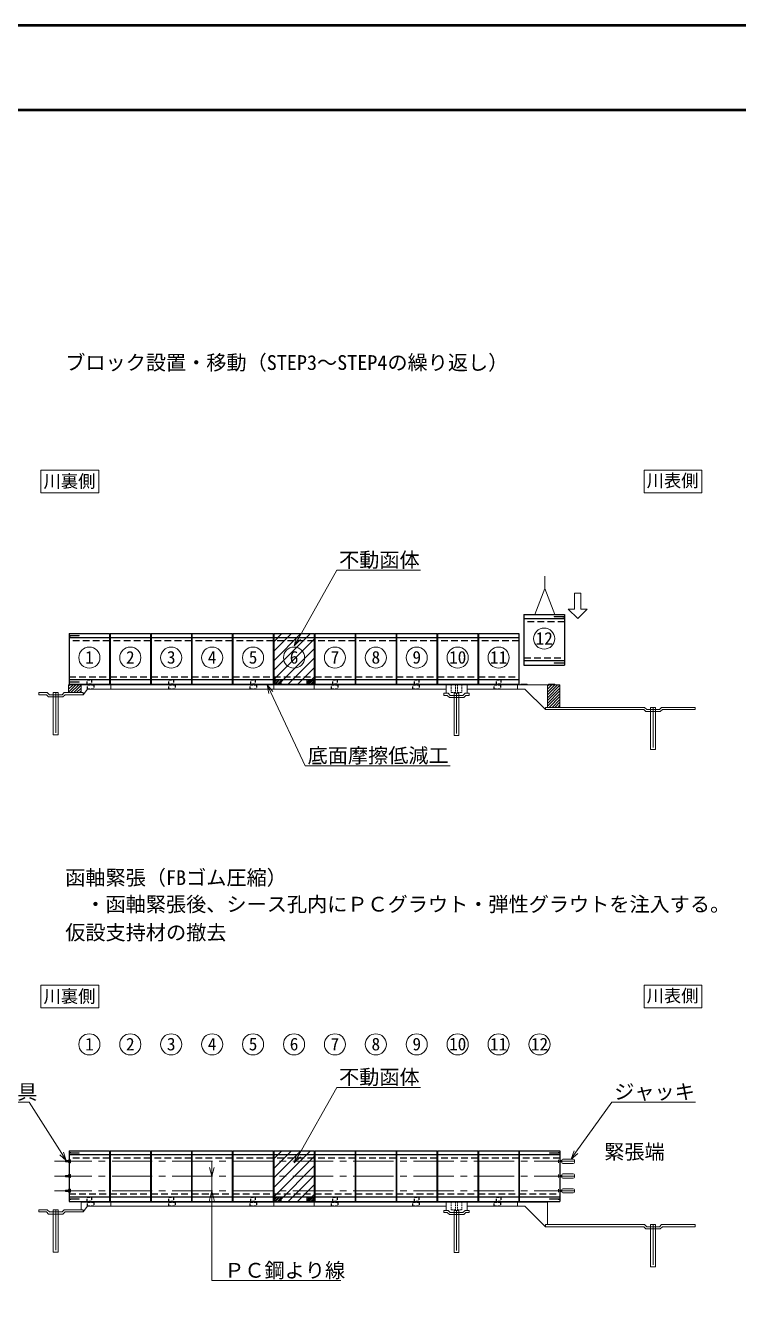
# Model space of a CAD drawing. Header units: millimetres. Extents: x 0 to 2286018, y 0 to 118800.
# Drawn here: x 100052 to 133822, y 58056 to 118800 of the extents above; entities that cross this region are included whole.
import ezdxf
from ezdxf import colors
from ezdxf.entities.mleader import LeaderData, LeaderLine
from ezdxf.enums import TextEntityAlignment as Align
from ezdxf.math import Vec2, Vec3

# ---------------------------------------------------------------- set-up
doc = ezdxf.new("R2010")
doc.units = ezdxf.units.MM
doc.header["$LTSCALE"] = 100
for name, pattern in [('CENTER2', [28.575, 19.05, -3.175, 3.175, -3.175]), ('HIDDEN', [0.375, 0.25, -0.125]), ('HIDDEN2', [4.7625, 3.175, -1.5875])]:
    doc.linetypes.add(name, pattern=pattern)
for name, color, linetype, lineweight in [('0その他', 7, 'Continuous', 13), ('0中心線', 7, 'CENTER2', 5), ('0文字', 41, 'Continuous', 5), ('1Pca-BOX', 3, 'Continuous', 25), ('1アンカーボルト孔', 253, 'Continuous', 13), ('1グラウトホール', 1, 'HIDDEN2', 25), ('2均し基礎コンクリート', 140, 'Continuous', 13), ('2現場打ち・増しコン', 1, 'HIDDEN2', 13), ('2遮水・可とう矢板', 43, 'Continuous', 13), ('3FBゴム', 181, 'Continuous', 13), ('3PC定着具', 150, 'Continuous', 13), ('3機械式継手', 220, 'Continuous', 13), ('3金具', 243, 'Continuous', 13), ('D-TTL', 2, 'Continuous', 50)]:
    doc.layers.add(name, color=color, linetype=linetype, lineweight=lineweight)
doc.styles.get("Standard").update_dxf_attribs({"font": 'MS Gothic.ttf'})
doc.styles.add('寸法文字', font='MS Gothic.ttf')
doc.dimstyles.get("Standard").update_dxf_attribs({"dimscale": 100, "dimtxt": 3.5, "dimasz": 0.25, "dimexe": 0.5, "dimexo": 1, "dimgap": 0.5, "dimtad": 1, "dimdec": 0, "dimzin": 1, "dimdsep": 46, "dimtxsty": '寸法文字', "dimblk": 'open_arrow', "dimcen": 2.5, "dimadec": 0, "dimazin": 0, "dimtfac": 1, "dimtdec": 0, "dimtmove": 0, "dimatfit": 3, "dimldrblk": 'open_arrow', "dimfxl": 1, "dimlwd": 13, "dimlwe": 13, "dimarcsym": 0})

# ---------------------------------------------------------------- blocks, each defined once
blk = doc.blocks.new('_Open30')
at = {"color": 0, "lineweight": -2}
for p, q in [((-1, 0.27), (0, 0)), ((0, 0), (-1, -0.27)), ((0, 0), (-1, 0))]:
    blk.add_line(p, q, dxfattribs=at)
blk = doc.blocks.new('open_arrow')
at = {"color": 0, "linetype": 'Continuous', "lineweight": -2}
for points in [[(-7.5, 1.25), (0, 0), (-7.5, -1.25)], [(0, 0), (-1, 0)]]:
    blk.add_lwpolyline(points, dxfattribs=at)

msp = doc.modelspace()

# ---------------------------------------------------------------- hatches: boundary and pattern name
at = {"layer": '0その他'}
h = msp.add_hatch(dxfattribs=at)
h.set_pattern_fill('ANSI31', color=256, scale=100)
h.set_pattern_definition([(45, (87219.28, -75978.95), (-224.5064, 224.5064), [])])
h.paths.add_polyline_path([(113723, 89990), (111809, 89990), (111809, 89790), (113723, 89790)])
h.paths.add_polyline_path([(113723, 89790), (111809, 89790), (111809, 87850), (113723, 87850)])
h.paths.add_polyline_path([(113723, 87850), (111828, 87850), (111828, 87590), (113723, 87590)])
h = msp.add_hatch(dxfattribs=at)
h.set_pattern_fill('ANSI31', color=256, scale=30, angle=180)
h.set_pattern_definition([(225, (70330.2, 48185.18), (67.35192, -67.35192), [])])
h.paths.add_polyline_path([(102090, 87560), (102679, 87560), (102679, 87190), (102090, 87190)])
h = msp.add_hatch(dxfattribs=at)
h.set_pattern_fill('ANSI31', color=256, scale=30, angle=180)
h.set_pattern_definition([(225, (93018.9, 48185.18), (67.35192, -67.35192), [])])
h.paths.add_polyline_path([(124779, 87560), (125368, 87560), (125368, 86490), (124779, 86490)])
h = msp.add_hatch(dxfattribs=at)
h.set_pattern_fill('ANSI31', color=256, scale=100)
h.set_pattern_definition([(45, (87219.28, -100489.5), (-224.5064, 224.5064), [])])
h.paths.add_polyline_path([(113723, 65479), (111809, 65479), (111809, 65279), (113723, 65279)])
h.paths.add_polyline_path([(113723, 65279), (111809, 65279), (111809, 63339), (113723, 63339)])
h.paths.add_polyline_path([(113723, 63339), (111828, 63339), (111828, 63079), (113723, 63079)])
at = {"layer": '3金具'}
h = msp.add_hatch(dxfattribs=at)
h.set_pattern_fill('ANSI32', color=256, scale=10, angle=90, style=0)
h.set_pattern_definition([(45, (170308.68, 106812.12), (67.35192, -67.35192), []), (45, (170308.68, 106857.02), (67.35192, -67.35192), [])])
h.paths.add_polyline_path([(111859, 87790), (112159, 87790), (112159, 87560), (111859, 87560)])
h = msp.add_hatch(dxfattribs=at)
h.set_pattern_fill('ANSI32', color=256, scale=10, angle=90, style=0)
h.set_pattern_definition([(45, (170815.68, 106812.12), (67.35192, -67.35192), []), (45, (170815.68, 106857.02), (67.35192, -67.35192), [])])
h.paths.add_polyline_path([(113673, 87790), (113373, 87790), (113373, 87560), (113673, 87560)])
h = msp.add_hatch(dxfattribs=at)
h.set_pattern_fill('ANSI32', color=256, scale=10, angle=90, style=0)
h.set_pattern_definition([(45, (170308.68, 82301.58), (67.35192, -67.35192), []), (45, (170308.68, 82346.48), (67.35192, -67.35192), [])])
h.paths.add_polyline_path([(111859, 63279), (112159, 63279), (112159, 63049), (111859, 63049)])
h = msp.add_hatch(dxfattribs=at)
h.set_pattern_fill('ANSI32', color=256, scale=10, angle=90, style=0)
h.set_pattern_definition([(45, (170815.68, 82301.58), (67.35192, -67.35192), []), (45, (170815.68, 82346.48), (67.35192, -67.35192), [])])
h.paths.add_polyline_path([(113673, 63279), (113373, 63279), (113373, 63049), (113673, 63049)])

# ---------------------------------------------------------------- linework, layer by layer
at = {"layer": '0その他'}
for p, q in [((124653, 92120), (124653, 92711)), ((124179, 90890), (124653, 92120)), ((124653, 92120), (125127, 90890))]:
    msp.add_line(p, q, dxfattribs=at)
for points in [[(125759, 91152), (126059, 91152), (126059, 91902), (126359, 91902), (126359, 91152), (126659, 91152), (126209, 90702)], [(102090, 87560), (102090, 87190), (102679, 87190), (102679, 87560)], [(124779, 87560), (124779, 86490), (125368, 86490), (125368, 87560)]]:
    msp.add_lwpolyline(points, close=True, dxfattribs=at)
at = {"layer": '0中心線', "ltscale": 0.1}
for p, q in [((125579, 90785), (125097, 90785)), ((102114, 89885), (102596, 89885)), ((125579, 88595), (125097, 88595)), ((102114, 87695), (102596, 87695)), ((102114, 65374), (102596, 65374)), ((125357, 65374), (124875, 65374)), ((102114, 63184), (102596, 63184)), ((125357, 63184), (124875, 63184))]:
    msp.add_line(p, q, dxfattribs=at)
at = {"layer": '0中心線'}
for p, q in [((101479, 87190), (101479, 85190)), ((120470, 87160), (120470, 85160)), ((129779, 86490), (129779, 84490)), ((126052, 64979), (101419, 64979)), ((126052, 64279), (101419, 64279)), ((126052, 63579), (101419, 63579)), ((101479, 62679), (101479, 60679)), ((120470, 62649), (120470, 60649)), ((129779, 61979), (129779, 59979))]:
    msp.add_line(p, q, dxfattribs=at)
at = {"layer": '0文字'}
for points in [[(100779, 97737), (103513, 97737), (103513, 96663), (100779, 96663)], [(129364, 97737), (132097, 97737), (132097, 96663), (129364, 96663)], [(100779, 73327), (103513, 73327), (103513, 72253), (100779, 72253)], [(129364, 73327), (132097, 73327), (132097, 72253), (129364, 72253)]]:
    msp.add_lwpolyline(points, close=True, dxfattribs=at)
for centre in [(124622, 89750), (103071, 88850), (105010, 88850), (106949, 88850), (108888, 88850), (110827, 88850), (112769, 88850), (114705, 88850), (116644, 88850), (118583, 88850), (120522, 88850), (122461, 88850), (103071, 70520), (105010, 70520), (106949, 70520), (108888, 70520), (110827, 70520), (112769, 70520), (114705, 70520), (116644, 70520), (118583, 70520), (120522, 70520), (122461, 70520), (124400, 70520)]:
    msp.add_circle(centre, 500, dxfattribs=at)
at = {"layer": '1Pca-BOX'}
for p, q in [((123665, 90890), (125579, 90890)), ((123665, 90890), (123665, 88490)), ((125579, 90690), (123665, 90690)), ((125579, 90890), (125579, 88490)), ((102114, 89990), (104028, 89990)), ((102114, 89990), (102114, 87590)), ((104028, 89990), (104028, 87590)), ((104053, 89990), (105967, 89990)), ((104053, 89990), (104053, 87590)), ((105967, 89990), (105967, 87590)), ((105992, 89990), (107906, 89990)), ((105992, 89990), (105992, 87590)), ((107906, 89990), (107906, 87590)), ((107931, 89990), (109845, 89990)), ((107931, 89990), (107931, 87590)), ((109845, 89990), (109845, 87590)), ((109870, 89990), (111784, 89990)), ((109870, 89990), (109870, 87590)), ((111784, 89990), (111784, 87590)), ((111809, 89990), (113723, 89990)), ((111809, 89990), (111809, 87590)), ((113723, 89990), (113723, 87590)), ((113748, 89990), (115662, 89990)), ((113748, 89990), (113748, 87590)), ((115662, 89990), (115662, 87590)), ((115687, 89990), (117601, 89990)), ((115687, 89990), (115687, 87590)), ((117601, 89990), (117601, 87590)), ((117626, 89990), (119540, 89990)), ((117626, 89990), (117626, 87590)), ((119540, 89990), (119540, 87590)), ((119565, 89990), (121479, 89990)), ((119565, 89990), (119565, 87590)), ((121479, 89990), (121479, 87590)), ((121504, 89990), (123418, 89990)), ((121504, 89990), (121504, 87590)), ((123418, 89990), (123418, 87590)), ((104028, 89790), (102114, 89790)), ((105967, 89790), (104053, 89790)), ((107906, 89790), (105992, 89790)), ((109845, 89790), (107931, 89790)), ((111784, 89790), (109870, 89790)), ((113723, 89790), (111809, 89790)), ((115662, 89790), (113748, 89790)), ((117601, 89790), (115687, 89790)), ((119540, 89790), (117626, 89790)), ((121479, 89790), (119565, 89790)), ((123418, 89790), (121504, 89790)), ((125579, 88690), (123665, 88690)), ((123665, 88490), (125579, 88490)), ((104028, 87790), (102114, 87790)), ((102114, 87590), (104028, 87590)), ((105967, 87790), (104053, 87790)), ((104053, 87590), (105967, 87590)), ((107906, 87790), (105992, 87790)), ((105992, 87590), (107906, 87590)), ((109845, 87790), (107931, 87790)), ((107931, 87590), (109845, 87590)), ((111784, 87790), (109870, 87790)), ((109870, 87590), (111784, 87590)), ((113723, 87790), (111809, 87790)), ((111809, 87590), (113723, 87590)), ((115662, 87790), (113748, 87790)), ((113748, 87590), (115662, 87590)), ((117601, 87790), (115687, 87790)), ((115687, 87590), (117601, 87590)), ((119540, 87790), (117626, 87790)), ((117626, 87590), (119540, 87590)), ((121479, 87790), (119565, 87790)), ((119565, 87590), (121479, 87590)), ((123418, 87790), (121504, 87790)), ((121504, 87590), (123418, 87590)), ((102114, 65479), (104028, 65479)), ((102114, 65479), (102114, 63079)), ((104028, 65279), (102114, 65279)), ((104028, 65479), (104028, 63079)), ((104053, 65479), (105967, 65479)), ((104053, 65479), (104053, 63079)), ((105967, 65279), (104053, 65279)), ((105967, 65479), (105967, 63079)), ((105992, 65479), (107906, 65479)), ((105992, 65479), (105992, 63079)), ((107906, 65279), (105992, 65279)), ((107906, 65479), (107906, 63079)), ((107931, 65479), (109845, 65479)), ((107931, 65479), (107931, 63079)), ((109845, 65279), (107931, 65279)), ((109845, 65479), (109845, 63079)), ((109870, 65479), (111784, 65479)), ((109870, 65479), (109870, 63079)), ((111784, 65279), (109870, 65279)), ((111784, 65479), (111784, 63079)), ((111809, 65479), (113723, 65479)), ((111809, 65479), (111809, 63079)), ((113723, 65279), (111809, 65279)), ((113723, 65479), (113723, 63079)), ((113748, 65479), (115662, 65479)), ((113748, 65479), (113748, 63079)), ((115662, 65279), (113748, 65279)), ((115662, 65479), (115662, 63079)), ((115687, 65479), (117601, 65479)), ((115687, 65479), (115687, 63079)), ((117601, 65279), (115687, 65279)), ((117601, 65479), (117601, 63079)), ((117626, 65479), (119540, 65479)), ((117626, 65479), (117626, 63079)), ((119540, 65279), (117626, 65279)), ((119540, 65479), (119540, 63079)), ((119565, 65479), (121479, 65479)), ((119565, 65479), (119565, 63079)), ((121479, 65279), (119565, 65279)), ((121479, 65479), (121479, 63079)), ((121504, 65479), (123418, 65479)), ((121504, 65479), (121504, 63079)), ((123418, 65279), (121504, 65279)), ((123418, 65479), (123418, 63079)), ((123443, 65479), (125357, 65479)), ((123443, 65479), (123443, 63079)), ((125357, 65279), (123443, 65279)), ((125357, 65479), (125357, 63079)), ((104028, 63279), (102114, 63279)), ((105967, 63279), (104053, 63279)), ((107906, 63279), (105992, 63279)), ((109845, 63279), (107931, 63279)), ((111784, 63279), (109870, 63279)), ((113723, 63279), (111809, 63279)), ((115662, 63279), (113748, 63279)), ((117601, 63279), (115687, 63279)), ((119540, 63279), (117626, 63279)), ((121479, 63279), (119565, 63279)), ((123418, 63279), (121504, 63279)), ((125357, 63279), (123443, 63279)), ((102114, 63079), (104028, 63079)), ((104053, 63079), (105967, 63079)), ((105992, 63079), (107906, 63079)), ((107931, 63079), (109845, 63079)), ((109870, 63079), (111784, 63079)), ((111809, 63079), (113723, 63079)), ((113748, 63079), (115662, 63079)), ((115687, 63079), (117601, 63079)), ((117626, 63079), (119540, 63079)), ((119565, 63079), (121479, 63079)), ((121504, 63079), (123418, 63079)), ((123443, 63079), (125357, 63079))]:
    msp.add_line(p, q, dxfattribs=at)
at = {"layer": '1Pca-BOX', "linetype": 'HIDDEN2'}
for p, q in [((125579, 90540), (123665, 90540)), ((104028, 89640), (102114, 89640)), ((105967, 89640), (104053, 89640)), ((107906, 89640), (105992, 89640)), ((109845, 89640), (107931, 89640)), ((111784, 89640), (109870, 89640)), ((113723, 89640), (111809, 89640)), ((115662, 89640), (113748, 89640)), ((117601, 89640), (115687, 89640)), ((119540, 89640), (117626, 89640)), ((121479, 89640), (119565, 89640)), ((123418, 89640), (121504, 89640)), ((123665, 88840), (125579, 88840)), ((102114, 87940), (104028, 87940)), ((104053, 87940), (105967, 87940)), ((105992, 87940), (107906, 87940)), ((107931, 87940), (109845, 87940)), ((109870, 87940), (111784, 87940)), ((111809, 87940), (113723, 87940)), ((113748, 87940), (115662, 87940)), ((115687, 87940), (117601, 87940)), ((117626, 87940), (119540, 87940)), ((119565, 87940), (121479, 87940)), ((121504, 87940), (123418, 87940)), ((104028, 65129), (102114, 65129)), ((105967, 65129), (104053, 65129)), ((107906, 65129), (105992, 65129)), ((109845, 65129), (107931, 65129)), ((111784, 65129), (109870, 65129)), ((113723, 65129), (111809, 65129)), ((115662, 65129), (113748, 65129)), ((117601, 65129), (115687, 65129)), ((119540, 65129), (117626, 65129)), ((121479, 65129), (119565, 65129)), ((123418, 65129), (121504, 65129)), ((125357, 65129), (123443, 65129)), ((102114, 63429), (104028, 63429)), ((104053, 63429), (105967, 63429)), ((105992, 63429), (107906, 63429)), ((107931, 63429), (109845, 63429)), ((109870, 63429), (111784, 63429)), ((111809, 63429), (113723, 63429)), ((113748, 63429), (115662, 63429)), ((115687, 63429), (117601, 63429)), ((117626, 63429), (119540, 63429)), ((119565, 63429), (121479, 63429)), ((121504, 63429), (123418, 63429)), ((123443, 63429), (125357, 63429))]:
    msp.add_line(p, q, dxfattribs=at)
at = {"layer": '1アンカーボルト孔', "linetype": 'HIDDEN', "ltscale": 3}
for p, q in [((120220, 87560), (120220, 87190)), ((120420, 87560), (120420, 87190)), ((120520, 87560), (120520, 87190)), ((120720, 87560), (120720, 87190)), ((120220, 87190), (120420, 87190)), ((120520, 87190), (120720, 87190)), ((120220, 63049), (120220, 62679)), ((120220, 62679), (120420, 62679)), ((120420, 63049), (120420, 62679)), ((120520, 63049), (120520, 62679)), ((120520, 62679), (120720, 62679)), ((120720, 63049), (120720, 62679))]:
    msp.add_line(p, q, dxfattribs=at)
at = {"layer": '1グラウトホール', "ltscale": 0.4}
for points in [[(102966, 87790), (103176, 87790), (103176, 87590), (102966, 87590)], [(102986, 87560), (103286, 87560), (103286, 87360), (102986, 87360)], [(106838, 87560), (107138, 87560), (107138, 87360), (106838, 87360)], [(106844, 87790), (107054, 87790), (107054, 87590), (106844, 87590)], [(110690, 87560), (110990, 87560), (110990, 87360), (110690, 87360)], [(110722, 87790), (110932, 87790), (110932, 87590), (110722, 87590)], [(114542, 87560), (114842, 87560), (114842, 87360), (114542, 87360)], [(114600, 87790), (114810, 87790), (114810, 87590), (114600, 87590)], [(118394, 87560), (118694, 87560), (118694, 87360), (118394, 87360)], [(118478, 87790), (118688, 87790), (118688, 87590), (118478, 87590)], [(122246, 87560), (122546, 87560), (122546, 87360), (122246, 87360)], [(122356, 87790), (122566, 87790), (122566, 87590), (122356, 87590)], [(102966, 63279), (103176, 63279), (103176, 63079), (102966, 63079)], [(106844, 63279), (107054, 63279), (107054, 63079), (106844, 63079)], [(110722, 63279), (110932, 63279), (110932, 63079), (110722, 63079)], [(114600, 63279), (114810, 63279), (114810, 63079), (114600, 63079)], [(118478, 63279), (118688, 63279), (118688, 63079), (118478, 63079)], [(122356, 63279), (122566, 63279), (122566, 63079), (122356, 63079)], [(102986, 63049), (103286, 63049), (103286, 62849), (102986, 62849)], [(106838, 63049), (107138, 63049), (107138, 62849), (106838, 62849)], [(110690, 63049), (110990, 63049), (110990, 62849), (110690, 62849)], [(114542, 63049), (114842, 63049), (114842, 62849), (114542, 62849)], [(118394, 63049), (118694, 63049), (118694, 62849), (118394, 62849)], [(122246, 63049), (122546, 63049), (122546, 62849), (122246, 62849)]]:
    msp.add_lwpolyline(points, close=True, dxfattribs=at)
at = {"layer": '2均し基礎コンクリート', "linetype": 'Continuous'}
for p, q in [((102679, 87560), (102679, 87190)), ((124779, 87560), (124779, 86490)), ((129379, 86490), (124779, 86490)), ((129379, 86490), (129479, 86390)), ((129479, 86390), (130079, 86390)), ((130079, 86390), (130179, 86490)), ((131679, 86490), (130179, 86490)), ((102679, 63049), (102679, 62679)), ((124779, 63049), (124779, 61979)), ((129379, 61979), (124779, 61979)), ((129379, 61979), (129479, 61879)), ((130079, 61879), (130179, 61979)), ((131679, 61979), (130179, 61979)), ((129479, 61879), (130079, 61879))]:
    msp.add_line(p, q, dxfattribs=at)
at = {"layer": '2均し基礎コンクリート'}
for p, q in [((102679, 87560), (124779, 87560)), ((104093, 87360), (104093, 87560)), ((111809, 87360), (111809, 87560)), ((113723, 87360), (113723, 87560)), ((123365, 87560), (123365, 87360)), ((102779, 87090), (102986, 87360)), ((102986, 87360), (119970, 87360)), ((120970, 87360), (123709, 87360)), ((123709, 87360), (124679, 86390)), ((124779, 86490), (124679, 86490)), ((124679, 86390), (124679, 86490)), ((129338, 86390), (124679, 86390)), ((129338, 86390), (129438, 86290)), ((129438, 86290), (130121, 86290)), ((130121, 86290), (130221, 86390)), ((131779, 86390), (130221, 86390)), ((131779, 86490), (131679, 86490)), ((131779, 86490), (131779, 86390)), ((102679, 63049), (124779, 63049)), ((102779, 62579), (102986, 62849)), ((102986, 62849), (119970, 62849)), ((104093, 62849), (104093, 63049)), ((111809, 62849), (111809, 63049)), ((113723, 62849), (113723, 63049)), ((120970, 62849), (123709, 62849)), ((123365, 63049), (123365, 62849)), ((123709, 62849), (124679, 61879)), ((124779, 61979), (124679, 61979)), ((124679, 61879), (124679, 61979)), ((131779, 61979), (131679, 61979)), ((131779, 61979), (131779, 61879)), ((129338, 61879), (124679, 61879)), ((129338, 61879), (129438, 61779)), ((129438, 61779), (130121, 61779)), ((130121, 61779), (130221, 61879)), ((131779, 61879), (130221, 61879))]:
    msp.add_line(p, q, dxfattribs=at)
for points in [[(100679, 87090), (100679, 87190), (100779, 87190)], [(100679, 87090), (101038, 87090), (101138, 86990), (101821, 86990), (101921, 87090), (102779, 87090)], [(102779, 87090), (102779, 87190), (102679, 87190)], [(120970, 87160), (121070, 87160), (121070, 87060), (120912, 87060), (120812, 86960), (120129, 86960), (120029, 87060), (119870, 87060), (119870, 87160), (119970, 87160)], [(100679, 62579), (100679, 62679), (100779, 62679)], [(100679, 62579), (101038, 62579), (101138, 62479), (101821, 62479), (101921, 62579), (102779, 62579)], [(102779, 62579), (102779, 62679), (102679, 62679)], [(120970, 62649), (121070, 62649), (121070, 62549), (120912, 62549), (120812, 62449), (120129, 62449), (120029, 62549), (119870, 62549), (119870, 62649), (119970, 62649)]]:
    msp.add_lwpolyline(points, dxfattribs=at)
at = {"layer": '2均し基礎コンクリート', "linetype": 'Continuous'}
for points in [[(100779, 87190), (101079, 87190), (101179, 87090), (101779, 87090), (101879, 87190), (102679, 87190)], [(100779, 62679), (101079, 62679), (101179, 62579), (101779, 62579), (101879, 62679), (102679, 62679)]]:
    msp.add_lwpolyline(points, dxfattribs=at)
at = {"layer": '2現場打ち・増しコン', "linetype": 'Continuous'}
for p, q in [((119970, 87560), (119970, 87160)), ((120970, 87560), (119970, 87560)), ((120970, 87560), (120970, 87160)), ((119970, 63049), (119970, 62649)), ((120970, 63049), (119970, 63049)), ((120970, 63049), (120970, 62649))]:
    msp.add_line(p, q, dxfattribs=at)
for points in [[(119970, 87160), (120070, 87160), (120170, 87060), (120770, 87060), (120870, 87160), (120970, 87160)], [(119970, 62649), (120070, 62649), (120170, 62549), (120770, 62549), (120870, 62649), (120970, 62649)]]:
    msp.add_lwpolyline(points, dxfattribs=at)
at = {"layer": '2遮水・可とう矢板'}
for p, q in [((101594, 87190), (101364, 87190)), ((101364, 87190), (101364, 85190)), ((101594, 87190), (101594, 85190)), ((120355, 87160), (120355, 85160)), ((120585, 87160), (120355, 87160)), ((120585, 87160), (120585, 85160)), ((129664, 86490), (129664, 84490)), ((129664, 86490), (129894, 86490)), ((129894, 86490), (129894, 84490)), ((101364, 85190), (101594, 85190)), ((120355, 85160), (120585, 85160)), ((129664, 84490), (129894, 84490)), ((101594, 62679), (101364, 62679)), ((101364, 62679), (101364, 60679)), ((101594, 62679), (101594, 60679)), ((120355, 62649), (120355, 60649)), ((120585, 62649), (120355, 62649)), ((120585, 62649), (120585, 60649)), ((129664, 61979), (129664, 59979)), ((129664, 61979), (129894, 61979)), ((129894, 61979), (129894, 59979)), ((101364, 60679), (101594, 60679)), ((120355, 60649), (120585, 60649)), ((129664, 59979), (129894, 59979))]:
    msp.add_line(p, q, dxfattribs=at)
at = {"layer": '3FBゴム'}
for points in [[(104028, 89950), (104053, 89950), (104053, 87630), (104028, 87630)], [(105967, 89950), (105992, 89950), (105992, 87630), (105967, 87630)], [(107906, 89950), (107931, 89950), (107931, 87630), (107906, 87630)], [(109845, 89950), (109870, 89950), (109870, 87630), (109845, 87630)], [(111784, 89950), (111809, 89950), (111809, 87630), (111784, 87630)], [(113748, 89950), (113723, 89950), (113723, 87630), (113748, 87630)], [(115687, 89950), (115662, 89950), (115662, 87630), (115687, 87630)], [(117626, 89950), (117601, 89950), (117601, 87630), (117626, 87630)], [(119565, 89950), (119540, 89950), (119540, 87630), (119565, 87630)], [(121504, 89950), (121479, 89950), (121479, 87630), (121504, 87630)], [(123443, 89950), (123418, 89950), (123418, 87630), (123443, 87630)], [(104028, 65439), (104053, 65439), (104053, 63119), (104028, 63119)], [(105967, 65439), (105992, 65439), (105992, 63119), (105967, 63119)], [(107906, 65439), (107931, 65439), (107931, 63119), (107906, 63119)], [(109845, 65439), (109870, 65439), (109870, 63119), (109845, 63119)], [(111784, 65439), (111809, 65439), (111809, 63119), (111784, 63119)], [(113748, 65439), (113723, 65439), (113723, 63119), (113748, 63119)], [(115687, 65439), (115662, 65439), (115662, 63119), (115687, 63119)], [(117626, 65439), (117601, 65439), (117601, 63119), (117626, 63119)], [(119565, 65439), (119540, 65439), (119540, 63119), (119565, 63119)], [(121504, 65439), (121479, 65439), (121479, 63119), (121504, 63119)], [(123443, 65439), (123418, 65439), (123418, 63119), (123443, 63119)]]:
    msp.add_lwpolyline(points, close=True, dxfattribs=at)
at = {"layer": '3PC定着具'}
for p, q in [((101941, 65012), (101941, 64947)), ((102089, 65012), (101941, 65012)), ((101957, 65012), (101957, 65006)), ((102022, 65006), (101957, 65006)), ((101970, 65006), (101970, 64952)), ((102015, 64947), (102015, 65012)), ((102083, 64993), (102015, 65004)), ((102022, 65002), (102022, 65006)), ((102089, 65039), (102114, 65039)), ((102089, 65039), (102089, 64919)), ((102094, 65039), (102094, 65069)), ((102110, 65069), (102094, 65069)), ((102110, 65039), (102110, 65069)), ((102114, 65039), (102114, 64919)), ((125382, 65039), (125357, 65039)), ((125357, 65039), (125357, 64919)), ((125362, 65039), (125362, 65069)), ((125362, 65069), (125378, 65069)), ((125378, 65039), (125378, 65069)), ((125382, 65039), (125382, 64919)), ((125452, 65012), (125382, 65012)), ((125382, 65008), (125398, 64995)), ((125382, 64993), (125452, 65004)), ((125395, 65012), (125412, 64997)), ((125412, 65012), (125427, 65000)), ((125429, 65012), (125442, 65002)), ((125446, 65012), (125452, 65008)), ((125452, 65029), (125452, 64929)), ((125502, 65079), (126002, 65079)), ((126052, 64929), (126052, 65029)), ((101961, 64991), (101941, 64991)), ((101961, 64968), (101941, 64968)), ((101941, 64947), (102089, 64947)), ((101957, 64947), (101957, 64952)), ((102022, 64952), (101957, 64952)), ((101961, 64996), (101961, 64963)), ((101961, 64996), (101970, 64996)), ((101961, 64963), (101970, 64963)), ((101966, 64965), (101966, 64994)), ((101966, 64994), (101975, 64966)), ((101975, 64966), (101977, 64992)), ((101977, 64992), (101983, 64968)), ((101983, 64968), (101987, 64993)), ((101987, 64993), (101992, 64970)), ((101992, 64970), (101997, 64989)), ((101997, 64989), (102001, 64970)), ((102001, 64970), (102004, 64989)), ((102004, 64989), (102007, 64971)), ((102007, 64971), (102010, 64990)), ((102010, 64990), (102013, 64972)), ((102013, 64972), (102013, 64987)), ((102015, 64991), (102089, 64991)), ((102015, 64968), (102089, 64968)), ((102083, 64966), (102015, 64955)), ((102022, 64956), (102022, 64952)), ((102089, 64993), (102083, 64993)), ((102083, 64966), (102083, 64993)), ((102089, 64966), (102083, 64966)), ((102089, 64919), (102114, 64919)), ((125382, 64919), (125357, 64919)), ((125452, 64955), (125382, 64966)), ((125382, 64959), (125396, 64947)), ((125382, 64947), (125452, 64947)), ((125392, 64964), (125413, 64947)), ((125413, 64961), (125431, 64947)), ((125433, 64958), (125448, 64947)), ((125502, 64879), (126002, 64879)), ((101941, 64312), (101941, 64247)), ((102089, 64312), (101941, 64312)), ((101961, 64291), (101941, 64291)), ((101961, 64268), (101941, 64268)), ((101941, 64247), (102089, 64247)), ((101957, 64312), (101957, 64306)), ((102022, 64306), (101957, 64306)), ((101957, 64247), (101957, 64252)), ((102022, 64252), (101957, 64252)), ((101961, 64296), (101961, 64263)), ((101961, 64296), (101970, 64296)), ((101961, 64263), (101970, 64263)), ((101966, 64265), (101966, 64294)), ((101966, 64294), (101975, 64266)), ((101970, 64306), (101970, 64252)), ((101975, 64266), (101977, 64292)), ((101977, 64292), (101983, 64268)), ((101983, 64268), (101987, 64293)), ((101987, 64293), (101992, 64270)), ((101992, 64270), (101997, 64289)), ((101997, 64289), (102001, 64270)), ((102001, 64270), (102004, 64289)), ((102004, 64289), (102007, 64271)), ((102007, 64271), (102010, 64290)), ((102010, 64290), (102013, 64272)), ((102013, 64272), (102013, 64287)), ((102015, 64247), (102015, 64312)), ((102083, 64293), (102015, 64304)), ((102015, 64291), (102089, 64291)), ((102015, 64268), (102089, 64268)), ((102083, 64266), (102015, 64255)), ((102022, 64302), (102022, 64306)), ((102022, 64256), (102022, 64252)), ((102089, 64293), (102083, 64293)), ((102083, 64266), (102083, 64293)), ((102089, 64266), (102083, 64266)), ((102089, 64339), (102114, 64339)), ((102089, 64339), (102089, 64219)), ((102089, 64219), (102114, 64219)), ((102094, 64339), (102094, 64369)), ((102110, 64369), (102094, 64369)), ((102110, 64339), (102110, 64369)), ((102114, 64339), (102114, 64219)), ((125382, 64339), (125357, 64339)), ((125357, 64339), (125357, 64219)), ((125382, 64219), (125357, 64219)), ((125362, 64339), (125362, 64369)), ((125362, 64369), (125378, 64369)), ((125378, 64339), (125378, 64369)), ((125382, 64339), (125382, 64219)), ((125452, 64312), (125382, 64312)), ((125382, 64308), (125398, 64295)), ((125382, 64293), (125452, 64304)), ((125452, 64255), (125382, 64266)), ((125382, 64259), (125396, 64247)), ((125382, 64247), (125452, 64247)), ((125392, 64264), (125413, 64247)), ((125395, 64312), (125412, 64297)), ((125412, 64312), (125427, 64300)), ((125413, 64261), (125431, 64247)), ((125429, 64312), (125442, 64302)), ((125433, 64258), (125448, 64247)), ((125446, 64312), (125452, 64308)), ((125452, 64329), (125452, 64229)), ((125502, 64379), (126002, 64379)), ((125502, 64179), (126002, 64179)), ((126052, 64229), (126052, 64329)), ((101941, 63612), (101941, 63547)), ((102089, 63612), (101941, 63612)), ((101961, 63591), (101941, 63591)), ((101961, 63568), (101941, 63568)), ((101941, 63547), (102089, 63547)), ((101957, 63612), (101957, 63606)), ((102022, 63606), (101957, 63606)), ((101957, 63547), (101957, 63552)), ((102022, 63552), (101957, 63552)), ((101961, 63596), (101961, 63563)), ((101961, 63596), (101970, 63596)), ((101961, 63563), (101970, 63563)), ((101966, 63565), (101966, 63594)), ((101966, 63594), (101975, 63566)), ((101970, 63606), (101970, 63552)), ((101975, 63566), (101977, 63592)), ((101977, 63592), (101983, 63568)), ((101983, 63568), (101987, 63593)), ((101987, 63593), (101992, 63570)), ((101992, 63570), (101997, 63589)), ((101997, 63589), (102001, 63570)), ((102001, 63570), (102004, 63589)), ((102004, 63589), (102007, 63571)), ((102007, 63571), (102010, 63590)), ((102010, 63590), (102013, 63572)), ((102013, 63572), (102013, 63587)), ((102015, 63547), (102015, 63612)), ((102083, 63593), (102015, 63604)), ((102015, 63591), (102089, 63591)), ((102015, 63568), (102089, 63568)), ((102083, 63566), (102015, 63555)), ((102022, 63602), (102022, 63606)), ((102022, 63556), (102022, 63552)), ((102089, 63593), (102083, 63593)), ((102083, 63566), (102083, 63593)), ((102089, 63566), (102083, 63566)), ((102089, 63639), (102114, 63639)), ((102089, 63639), (102089, 63519)), ((102089, 63519), (102114, 63519)), ((102094, 63639), (102094, 63669)), ((102110, 63669), (102094, 63669)), ((102110, 63639), (102110, 63669)), ((102114, 63639), (102114, 63519)), ((125382, 63639), (125357, 63639)), ((125357, 63639), (125357, 63519)), ((125382, 63519), (125357, 63519)), ((125362, 63639), (125362, 63669)), ((125362, 63669), (125378, 63669)), ((125378, 63639), (125378, 63669)), ((125382, 63639), (125382, 63519)), ((125452, 63612), (125382, 63612)), ((125382, 63608), (125398, 63595)), ((125382, 63593), (125452, 63604)), ((125452, 63555), (125382, 63566)), ((125382, 63559), (125396, 63547)), ((125382, 63547), (125452, 63547)), ((125392, 63564), (125413, 63547)), ((125395, 63612), (125412, 63597)), ((125412, 63612), (125427, 63600)), ((125413, 63561), (125431, 63547)), ((125429, 63612), (125442, 63602)), ((125433, 63558), (125448, 63547)), ((125446, 63612), (125452, 63608)), ((125452, 63629), (125452, 63529)), ((125502, 63679), (126002, 63679)), ((125502, 63479), (126002, 63479)), ((126052, 63529), (126052, 63629))]:
    msp.add_line(p, q, dxfattribs=at)
at = {"layer": '3PC定着具', "linetype": 'HIDDEN2'}
for p, q in [((102094, 64991), (102094, 65039)), ((102102, 64991), (102114, 65003)), ((102110, 64999), (102110, 65039)), ((125370, 64991), (125357, 65003)), ((125362, 64999), (125362, 65039)), ((125378, 64991), (125378, 65039)), ((102089, 64991), (102102, 64991)), ((102089, 64968), (102102, 64968)), ((102102, 64968), (102114, 64955)), ((125370, 64968), (125357, 64955)), ((125382, 64991), (125370, 64991)), ((125382, 64968), (125370, 64968)), ((102089, 64291), (102102, 64291)), ((102089, 64268), (102102, 64268)), ((102094, 64291), (102094, 64339)), ((102102, 64291), (102114, 64303)), ((102102, 64268), (102114, 64255)), ((102110, 64299), (102110, 64339)), ((125370, 64291), (125357, 64303)), ((125370, 64268), (125357, 64255)), ((125362, 64299), (125362, 64339)), ((125382, 64291), (125370, 64291)), ((125382, 64268), (125370, 64268)), ((125378, 64291), (125378, 64339)), ((102089, 63591), (102102, 63591)), ((102089, 63568), (102102, 63568)), ((102094, 63591), (102094, 63639)), ((102102, 63591), (102114, 63603)), ((102102, 63568), (102114, 63555)), ((102110, 63599), (102110, 63639)), ((125370, 63591), (125357, 63603)), ((125370, 63568), (125357, 63555)), ((125362, 63599), (125362, 63639)), ((125382, 63591), (125370, 63591)), ((125382, 63568), (125370, 63568)), ((125378, 63591), (125378, 63639))]:
    msp.add_line(p, q, dxfattribs=at)
at = {"layer": '3PC定着具'}
for points in [[(102164, 65047, -1), (102173, 65047), (102173, 64912)], [(102173, 64912, -1), (102164, 64912), (102164, 65047, -0.414214)], [(125307, 64912), (125307, 65047, 1), (125298, 65047)], [(125298, 64912, 1), (125307, 64912)], [(102164, 64347, -1), (102173, 64347), (102173, 64212)], [(102173, 64212, -1), (102164, 64212), (102164, 64347, -0.414214)], [(125307, 64212), (125307, 64347, 1), (125298, 64347)], [(125298, 64212, 1), (125307, 64212)], [(102164, 63647, -1), (102173, 63647), (102173, 63512)], [(102173, 63512, -1), (102164, 63512), (102164, 63647, -0.414214)], [(125307, 63512), (125307, 63647, 1), (125298, 63647)], [(125298, 63512, 1), (125307, 63512)]]:
    msp.add_lwpolyline(points, format="xyb", dxfattribs=at)
for points in [[(125298, 65047), (125298, 64912)], [(125298, 64347), (125298, 64212)], [(125298, 63647), (125298, 63512)]]:
    msp.add_lwpolyline(points, dxfattribs=at)
for centre in [(102021, 65000), (102021, 64959), (102021, 64300), (102021, 64259), (102021, 63600), (102021, 63559)]:
    msp.add_circle(centre, 2.47, dxfattribs=at)
for centre, start, end in [((125502, 65029), 90, 180), ((126002, 65029), 0, 90), ((125502, 64929), 180, 270), ((126002, 64929), 270, 0), ((125502, 64329), 90, 180), ((125502, 64229), 180, 270), ((126002, 64329), 0, 90), ((126002, 64229), 270, 0), ((125502, 63629), 90, 180), ((125502, 63529), 180, 270), ((126002, 63629), 0, 90), ((126002, 63529), 270, 0)]:
    msp.add_arc(centre, 50, start, end, dxfattribs=at)
at = {"layer": '3機械式継手'}
for p, q in [((125502, 90793), (125097, 90793)), ((125097, 90777), (125097, 90793)), ((125502, 90777), (125097, 90777)), ((125502, 90771), (125502, 90798)), ((125502, 90798), (125557, 90798)), ((125502, 90771), (125557, 90771)), ((125561, 90797), (125557, 90798)), ((125561, 90772), (125557, 90771)), ((125561, 90797), (125579, 90797)), ((125561, 90772), (125579, 90772)), ((125579, 90797), (125579, 90772)), ((125579, 90797), (125579, 90772)), ((102114, 89898), (102114, 89872)), ((102114, 89898), (102114, 89872)), ((102132, 89898), (102114, 89898)), ((102132, 89872), (102114, 89872)), ((102132, 89898), (102136, 89898)), ((102132, 89872), (102136, 89872)), ((102191, 89898), (102136, 89898)), ((102191, 89872), (102136, 89872)), ((102191, 89872), (102191, 89898)), ((102191, 89893), (102596, 89893)), ((102191, 89877), (102596, 89877)), ((102596, 89877), (102596, 89893)), ((125502, 88603), (125097, 88603)), ((125097, 88587), (125097, 88603)), ((125502, 88587), (125097, 88587)), ((125502, 88581), (125502, 88608)), ((125502, 88608), (125557, 88608)), ((125502, 88581), (125557, 88581)), ((125561, 88607), (125557, 88608)), ((125561, 88582), (125557, 88581)), ((125561, 88607), (125579, 88607)), ((125561, 88582), (125579, 88582)), ((125579, 88607), (125579, 88582)), ((125579, 88607), (125579, 88582)), ((102114, 87708), (102114, 87682)), ((102114, 87708), (102114, 87682)), ((102132, 87708), (102114, 87708)), ((102132, 87682), (102114, 87682)), ((102132, 87708), (102136, 87708)), ((102132, 87682), (102136, 87682)), ((102191, 87708), (102136, 87708)), ((102191, 87682), (102136, 87682)), ((102191, 87682), (102191, 87708)), ((102191, 87703), (102596, 87703)), ((102191, 87687), (102596, 87687)), ((102596, 87687), (102596, 87703)), ((102114, 65387), (102114, 65362)), ((102114, 65387), (102114, 65362)), ((102132, 65387), (102114, 65387)), ((102132, 65362), (102114, 65362)), ((102132, 65387), (102136, 65388)), ((102132, 65362), (102136, 65361)), ((102191, 65388), (102136, 65388)), ((102191, 65361), (102136, 65361)), ((102191, 65361), (102191, 65388)), ((102191, 65382), (102596, 65382)), ((102191, 65366), (102596, 65366)), ((102596, 65366), (102596, 65382)), ((125280, 65382), (124875, 65382)), ((124875, 65366), (124875, 65382)), ((125280, 65366), (124875, 65366)), ((125280, 65361), (125280, 65388)), ((125280, 65388), (125335, 65388)), ((125280, 65361), (125335, 65361)), ((125339, 65387), (125335, 65388)), ((125339, 65362), (125335, 65361)), ((125339, 65387), (125357, 65387)), ((125339, 65362), (125357, 65362)), ((125357, 65387), (125357, 65362)), ((125357, 65387), (125357, 65362)), ((102114, 63197), (102114, 63172)), ((102114, 63197), (102114, 63172)), ((102132, 63197), (102114, 63197)), ((102132, 63197), (102136, 63198)), ((102191, 63198), (102136, 63198)), ((102191, 63171), (102191, 63198)), ((102191, 63192), (102596, 63192)), ((102191, 63176), (102596, 63176)), ((102596, 63176), (102596, 63192)), ((125280, 63192), (124875, 63192)), ((124875, 63176), (124875, 63192)), ((125280, 63176), (124875, 63176)), ((125280, 63171), (125280, 63198)), ((125280, 63198), (125335, 63198)), ((125339, 63197), (125335, 63198)), ((125339, 63197), (125357, 63197)), ((125357, 63197), (125357, 63172)), ((125357, 63197), (125357, 63172)), ((102132, 63172), (102114, 63172)), ((102132, 63172), (102136, 63171)), ((102191, 63171), (102136, 63171)), ((125280, 63171), (125335, 63171)), ((125339, 63172), (125335, 63171)), ((125339, 63172), (125357, 63172))]:
    msp.add_line(p, q, dxfattribs=at)
at = {"layer": '3機械式継手', "linetype": 'HIDDEN2', "ltscale": 0.6}
for p, q in [((125502, 90793), (125579, 90793)), ((125502, 90777), (125579, 90777)), ((125547, 90777), (125547, 90793)), ((125558, 90777), (125558, 90793)), ((102191, 89893), (102114, 89893)), ((102191, 89877), (102114, 89877)), ((102135, 89877), (102135, 89893)), ((102146, 89877), (102146, 89893)), ((125502, 88603), (125579, 88603)), ((125502, 88587), (125579, 88587)), ((125547, 88587), (125547, 88603)), ((125558, 88587), (125558, 88603)), ((102191, 87703), (102114, 87703)), ((102191, 87687), (102114, 87687)), ((102135, 87687), (102135, 87703)), ((102146, 87687), (102146, 87703)), ((102191, 65382), (102114, 65382)), ((102191, 65366), (102114, 65366)), ((102135, 65366), (102135, 65382)), ((102146, 65366), (102146, 65382)), ((125280, 65382), (125357, 65382)), ((125280, 65366), (125357, 65366)), ((125325, 65366), (125325, 65382)), ((125336, 65366), (125336, 65382)), ((102191, 63192), (102114, 63192)), ((102191, 63176), (102114, 63176)), ((102135, 63176), (102135, 63192)), ((102146, 63176), (102146, 63192)), ((125280, 63192), (125357, 63192)), ((125280, 63176), (125357, 63176)), ((125325, 63176), (125325, 63192)), ((125336, 63176), (125336, 63192))]:
    msp.add_line(p, q, dxfattribs=at)
at = {"layer": '3金具'}
for p, q in [((102329, 87577), (102629, 87577)), ((102329, 87571), (102629, 87571)), ((102329, 87566), (102629, 87566)), ((103643, 87577), (103943, 87577)), ((103643, 87571), (103943, 87571)), ((103643, 87566), (103943, 87566)), ((104255, 87577), (104555, 87577)), ((104255, 87571), (104555, 87571)), ((104255, 87566), (104555, 87566)), ((105569, 87577), (105869, 87577)), ((105569, 87571), (105869, 87571)), ((105569, 87566), (105869, 87566)), ((106181, 87577), (106481, 87577)), ((106181, 87571), (106481, 87571)), ((106181, 87566), (106481, 87566)), ((107495, 87577), (107795, 87577)), ((107495, 87571), (107795, 87571)), ((107495, 87566), (107795, 87566)), ((108107, 87577), (108407, 87577)), ((108107, 87571), (108407, 87571)), ((108107, 87566), (108407, 87566)), ((109421, 87577), (109721, 87577)), ((109421, 87571), (109721, 87571)), ((109421, 87566), (109721, 87566)), ((110033, 87577), (110333, 87577)), ((110033, 87571), (110333, 87571)), ((110033, 87566), (110333, 87566)), ((111347, 87577), (111647, 87577)), ((111347, 87571), (111647, 87571)), ((111347, 87566), (111647, 87566)), ((111959, 87577), (112259, 87577)), ((111959, 87571), (112259, 87571)), ((111959, 87566), (112259, 87566)), ((113273, 87577), (113573, 87577)), ((113273, 87571), (113573, 87571)), ((113273, 87566), (113573, 87566)), ((113885, 87577), (114185, 87577)), ((113885, 87571), (114185, 87571)), ((113885, 87566), (114185, 87566)), ((115199, 87577), (115499, 87577)), ((115199, 87571), (115499, 87571)), ((115199, 87566), (115499, 87566)), ((115811, 87577), (116111, 87577)), ((115811, 87571), (116111, 87571)), ((115811, 87566), (116111, 87566)), ((117125, 87577), (117425, 87577)), ((117125, 87571), (117425, 87571)), ((117125, 87566), (117425, 87566)), ((117737, 87577), (118037, 87577)), ((117737, 87571), (118037, 87571)), ((117737, 87566), (118037, 87566)), ((119051, 87577), (119351, 87577)), ((119051, 87571), (119351, 87571)), ((119051, 87566), (119351, 87566)), ((119663, 87577), (119963, 87577)), ((119663, 87571), (119963, 87571)), ((119663, 87566), (119963, 87566)), ((120977, 87577), (121277, 87577)), ((120977, 87571), (121277, 87571)), ((120977, 87566), (121277, 87566)), ((121589, 87577), (121889, 87577)), ((121589, 87571), (121889, 87571)), ((121589, 87566), (121889, 87566)), ((122903, 87577), (123203, 87577)), ((122903, 87571), (123203, 87571)), ((122903, 87566), (123203, 87566)), ((123515, 87577), (123815, 87577)), ((123515, 87571), (123815, 87571)), ((123515, 87566), (123815, 87566)), ((124829, 87577), (125129, 87577)), ((124829, 87571), (125129, 87571)), ((124829, 87566), (125129, 87566)), ((103643, 63066), (103943, 63066)), ((103643, 63060), (103943, 63060)), ((103643, 63055), (103943, 63055)), ((104255, 63066), (104555, 63066)), ((104255, 63060), (104555, 63060)), ((104255, 63055), (104555, 63055)), ((105569, 63066), (105869, 63066)), ((105569, 63060), (105869, 63060)), ((105569, 63055), (105869, 63055)), ((106181, 63066), (106481, 63066)), ((106181, 63060), (106481, 63060)), ((106181, 63055), (106481, 63055)), ((107495, 63066), (107795, 63066)), ((107495, 63060), (107795, 63060)), ((107495, 63055), (107795, 63055)), ((108107, 63066), (108407, 63066)), ((108107, 63060), (108407, 63060)), ((108107, 63055), (108407, 63055)), ((109421, 63066), (109721, 63066)), ((109421, 63060), (109721, 63060)), ((109421, 63055), (109721, 63055)), ((110033, 63066), (110333, 63066)), ((110033, 63060), (110333, 63060)), ((110033, 63055), (110333, 63055)), ((111347, 63066), (111647, 63066)), ((111347, 63060), (111647, 63060)), ((111347, 63055), (111647, 63055)), ((111959, 63066), (112259, 63066)), ((111959, 63060), (112259, 63060)), ((111959, 63055), (112259, 63055)), ((113273, 63066), (113573, 63066)), ((113273, 63060), (113573, 63060)), ((113273, 63055), (113573, 63055)), ((113885, 63066), (114185, 63066)), ((113885, 63060), (114185, 63060)), ((113885, 63055), (114185, 63055)), ((115199, 63066), (115499, 63066)), ((115199, 63060), (115499, 63060)), ((115199, 63055), (115499, 63055)), ((115811, 63066), (116111, 63066)), ((115811, 63060), (116111, 63060)), ((115811, 63055), (116111, 63055)), ((117125, 63066), (117425, 63066)), ((117125, 63060), (117425, 63060)), ((117125, 63055), (117425, 63055)), ((117737, 63066), (118037, 63066)), ((117737, 63060), (118037, 63060)), ((117737, 63055), (118037, 63055)), ((119051, 63066), (119351, 63066)), ((119051, 63060), (119351, 63060)), ((119051, 63055), (119351, 63055)), ((119663, 63066), (119963, 63066)), ((119663, 63060), (119963, 63060)), ((119663, 63055), (119963, 63055)), ((120977, 63066), (121277, 63066)), ((120977, 63060), (121277, 63060)), ((120977, 63055), (121277, 63055)), ((121589, 63066), (121889, 63066)), ((121589, 63060), (121889, 63060)), ((121589, 63055), (121889, 63055)), ((122903, 63066), (123203, 63066)), ((122903, 63060), (123203, 63060)), ((122903, 63055), (123203, 63055)), ((123515, 63066), (123815, 63066)), ((123515, 63060), (123815, 63060)), ((123515, 63055), (123815, 63055))]:
    msp.add_line(p, q, dxfattribs=at)
for points in [[(102629, 87590), (102329, 87590), (102329, 87560), (102629, 87560)], [(103943, 87590), (103643, 87590), (103643, 87560), (103943, 87560)], [(104555, 87590), (104255, 87590), (104255, 87560), (104555, 87560)], [(105869, 87590), (105569, 87590), (105569, 87560), (105869, 87560)], [(106481, 87590), (106181, 87590), (106181, 87560), (106481, 87560)], [(107795, 87590), (107495, 87590), (107495, 87560), (107795, 87560)], [(108407, 87590), (108107, 87590), (108107, 87560), (108407, 87560)], [(109721, 87590), (109421, 87590), (109421, 87560), (109721, 87560)], [(110333, 87590), (110033, 87590), (110033, 87560), (110333, 87560)], [(111647, 87590), (111347, 87590), (111347, 87560), (111647, 87560)], [(112159, 87790), (111859, 87790), (111859, 87560), (112159, 87560)], [(112259, 87590), (111959, 87590), (111959, 87560), (112259, 87560)], [(113573, 87590), (113273, 87590), (113273, 87560), (113573, 87560)], [(113373, 87790), (113673, 87790), (113673, 87560), (113373, 87560)], [(114185, 87590), (113885, 87590), (113885, 87560), (114185, 87560)], [(115499, 87590), (115199, 87590), (115199, 87560), (115499, 87560)], [(116111, 87590), (115811, 87590), (115811, 87560), (116111, 87560)], [(117425, 87590), (117125, 87590), (117125, 87560), (117425, 87560)], [(118037, 87590), (117737, 87590), (117737, 87560), (118037, 87560)], [(119351, 87590), (119051, 87590), (119051, 87560), (119351, 87560)], [(119963, 87590), (119663, 87590), (119663, 87560), (119963, 87560)], [(121277, 87590), (120977, 87590), (120977, 87560), (121277, 87560)], [(121889, 87590), (121589, 87590), (121589, 87560), (121889, 87560)], [(123203, 87590), (122903, 87590), (122903, 87560), (123203, 87560)], [(123815, 87590), (123515, 87590), (123515, 87560), (123815, 87560)], [(125129, 87590), (124829, 87590), (124829, 87560), (125129, 87560)], [(112159, 63279), (111859, 63279), (111859, 63049), (112159, 63049)], [(113373, 63279), (113673, 63279), (113673, 63049), (113373, 63049)], [(103943, 63079), (103643, 63079), (103643, 63049), (103943, 63049)], [(104555, 63079), (104255, 63079), (104255, 63049), (104555, 63049)], [(105869, 63079), (105569, 63079), (105569, 63049), (105869, 63049)], [(106481, 63079), (106181, 63079), (106181, 63049), (106481, 63049)], [(107795, 63079), (107495, 63079), (107495, 63049), (107795, 63049)], [(108407, 63079), (108107, 63079), (108107, 63049), (108407, 63049)], [(109721, 63079), (109421, 63079), (109421, 63049), (109721, 63049)], [(110333, 63079), (110033, 63079), (110033, 63049), (110333, 63049)], [(111647, 63079), (111347, 63079), (111347, 63049), (111647, 63049)], [(112259, 63079), (111959, 63079), (111959, 63049), (112259, 63049)], [(113573, 63079), (113273, 63079), (113273, 63049), (113573, 63049)], [(114185, 63079), (113885, 63079), (113885, 63049), (114185, 63049)], [(115499, 63079), (115199, 63079), (115199, 63049), (115499, 63049)], [(116111, 63079), (115811, 63079), (115811, 63049), (116111, 63049)], [(117425, 63079), (117125, 63079), (117125, 63049), (117425, 63049)], [(118037, 63079), (117737, 63079), (117737, 63049), (118037, 63049)], [(119351, 63079), (119051, 63079), (119051, 63049), (119351, 63049)], [(119963, 63079), (119663, 63079), (119663, 63049), (119963, 63049)], [(121277, 63079), (120977, 63079), (120977, 63049), (121277, 63049)], [(121889, 63079), (121589, 63079), (121589, 63049), (121889, 63049)], [(123203, 63079), (122903, 63079), (122903, 63049), (123203, 63049)], [(123815, 63079), (123515, 63079), (123515, 63049), (123815, 63049)]]:
    msp.add_lwpolyline(points, close=True, dxfattribs=at)
at = {"layer": 'D-TTL'}
for points in [[(0, 0), (168200, 0), (168200, 118800), (0, 118800)], [(4000, 4000), (164200, 4000), (164200, 114800), (4000, 114800)]]:
    msp.add_lwpolyline(points, close=True, dxfattribs=at)

# ---------------------------------------------------------------- texts
at = {"layer": '0文字'}
for s, p in [('ブロック設置・移動（STEP3～STEP4の繰り返し）', (101928, 102483)), ('函軸緊張（FBゴム圧縮）', (101928, 78073)), ('\u3000・函軸緊張後、シース孔内にＰＣグラウト・弾性グラウトを注入する。', (101928, 76812)), ('仮設支持材の撤去', (101928, 75473))]:
    msp.add_text(s, height=700, dxfattribs=at).set_placement(p)
for s, p in [('川裏側', (102129, 96908)), ('川表側', (130704, 96936)), ('川裏側', (102129, 72498)), ('川表側', (130704, 72525))]:
    msp.add_text(s, height=600, dxfattribs=at).set_placement(p, align=Align.CENTER)
at = {"layer": '0文字', "char_height": 600, "attachment_point": 5, "style": '寸法文字'}
for s, insert in [('12', (124623, 89759)), ('1', (103072, 88859)), ('2', (105011, 88859)), ('3', (106950, 88859)), ('4', (108889, 88859)), ('5', (110828, 88859)), ('6', (112770, 88859)), ('7', (114706, 88859)), ('8', (116645, 88859)), ('9', (118584, 88859)), ('10', (120523, 88859)), ('11', (122462, 88859)), ('1', (103072, 70530)), ('2', (105011, 70530)), ('3', (106950, 70530)), ('4', (108889, 70530)), ('5', (110828, 70530)), ('6', (112770, 70530)), ('7', (114706, 70530)), ('8', (116645, 70530)), ('9', (118584, 70530)), ('10', (120523, 70530)), ('11', (122462, 70530)), ('12', (124401, 70530))]:
    msp.add_mtext(s, dxfattribs=dict(at, insert=insert))
at = {"layer": '0文字', "insert": (127466, 65003), "char_height": 700, "attachment_point": 7}
msp.add_mtext('緊張端', dxfattribs=at)

# ---------------------------------------------------------------- leaders
at = {"layer": '0文字'}
msp.add_leader([(108874, 63579), (108874, 59322)], dimstyle='standard', override={"dimasz": 5, "dimgap": 0.5, "dimtad": 0, "dimldrblk": 'Open30'}, dxfattribs=at)
ml = msp.add_multileader_mtext('Standard', dxfattribs=at)
ml.set_content('不動函体', color=256, style='寸法文字')
ml.set_leader_properties(color=256, lineweight=-1)
ml.set_arrow_properties(name='OPEN30')
ml.build(insert=Vec2(0, 0))
ml.multileader.update_dxf_attribs({"text_left_attachment_type": 6, "text_right_attachment_type": 6, "dogleg_length": 0.36, "arrow_head_size": 400, "scale": 200})
ctx = ml.context
ctx.base_point, ctx.scale, ctx.char_height, ctx.arrow_head_size, ctx.landing_gap_size, ctx.plane_origin = Vec3(114863, 92991), 200, 700, 400, 40, Vec3(120685, 96852)
ctx.left_attachment, ctx.right_attachment = 6, 6
notes = []
notes.append((ctx, [(1, (1, 1, 0), (114791, 92991), (1, 0), 72, [(0, [(112778, 89409)], 0, [])])]))
ctx.mtext.insert, ctx.mtext.flow_direction = Vec3(114903, 93831), 5
ml = msp.add_multileader_mtext('Standard', dxfattribs=at)
ml.set_content('底面摩擦低減工', color=256, style='寸法文字')
ml.set_leader_properties(color=256, lineweight=-1)
ml.set_arrow_properties(name='OPEN30')
ml.build(insert=Vec2(0, 0))
ml.multileader.update_dxf_attribs({"text_left_attachment_type": 6, "text_right_attachment_type": 6, "dogleg_length": 0.36, "arrow_head_size": 400, "scale": 200})
ctx = ml.context
ctx.base_point, ctx.scale, ctx.char_height, ctx.arrow_head_size, ctx.landing_gap_size, ctx.plane_origin = Vec3(113373, 83719), 200, 700, 400, 40, Vec3(119824, 88610)
ctx.left_attachment, ctx.right_attachment = 6, 6
notes.append((ctx, [(1, (1, 1, 0), (113301, 83719), (1, 0), 72, [(0, [(111497, 87560)], 0, [])])]))
ctx.mtext.insert, ctx.mtext.flow_direction = Vec3(113413, 84559), 5
ml = msp.add_multileader_mtext('Standard', dxfattribs=at)
ml.set_content('不動函体', color=256, style='寸法文字')
ml.set_leader_properties(color=256, lineweight=-1)
ml.set_arrow_properties(name='OPEN30')
ml.build(insert=Vec2(0, 0))
ml.multileader.update_dxf_attribs({"text_left_attachment_type": 6, "text_right_attachment_type": 6, "dogleg_length": 0.36, "arrow_head_size": 400, "scale": 200})
ctx = ml.context
ctx.base_point, ctx.scale, ctx.char_height, ctx.arrow_head_size, ctx.landing_gap_size, ctx.plane_origin = Vec3(114863, 68481), 200, 700, 400, 40, Vec3(120685, 72341)
ctx.left_attachment, ctx.right_attachment = 6, 6
notes.append((ctx, [(1, (1, 1, 0), (114791, 68481), (1, 0), 72, [(0, [(112778, 64898)], 0, [])])]))
ctx.mtext.insert, ctx.mtext.flow_direction = Vec3(114903, 69321), 5
ml = msp.add_multileader_mtext('Standard', dxfattribs=at)
ml.set_content('ＰＣ定着具', color=256, style='寸法文字')
ml.set_leader_properties(color=256, lineweight=-1)
ml.set_arrow_properties(name='OPEN30')
ml.build(insert=Vec2(0, 0))
ml.multileader.update_dxf_attribs({"text_left_attachment_type": 6, "text_right_attachment_type": 6, "dogleg_length": 0.36, "arrow_head_size": 400, "scale": 200})
ctx = ml.context
ctx.base_point, ctx.scale, ctx.char_height, ctx.arrow_head_size, ctx.landing_gap_size, ctx.plane_origin = Vec3(95795, 67777), 200, 700, 400, 40, Vec3(102858, 72285)
ctx.left_attachment, ctx.right_attachment = 6, 6
notes.append((ctx, [(0, (1, 1, 0), (100225, 67777), (-1, 0), 72, [(0, [(101974, 65012)], 0, [])])]))
ctx.mtext.insert, ctx.mtext.flow_direction = Vec3(95835, 68617), 5
ml = msp.add_multileader_mtext('Standard', dxfattribs=at)
ml.set_content('ジャッキ', color=256, style='寸法文字')
ml.set_leader_properties(color=256, lineweight=-1)
ml.set_arrow_properties(name='OPEN30')
ml.build(insert=Vec2(0, 0))
ml.multileader.update_dxf_attribs({"text_left_attachment_type": 6, "text_right_attachment_type": 6, "dogleg_length": 0.36, "arrow_head_size": 400, "scale": 200})
ctx = ml.context
ctx.base_point, ctx.scale, ctx.char_height, ctx.arrow_head_size, ctx.landing_gap_size, ctx.plane_origin = Vec3(127899, 67784), 200, 700, 400, 40, Vec3(137680, 68135)
ctx.left_attachment, ctx.right_attachment = 6, 6
notes.append((ctx, [(1, (1, 1, 0), (127827, 67784), (1, 0), 72, [(0, [(125894, 65079)], 0, [])])]))
ctx.mtext.insert, ctx.mtext.flow_direction = Vec3(127939, 68624), 5
ml = msp.add_multileader_mtext('Standard', dxfattribs=at)
ml.set_content(' ＰＣ鋼より線', color=256, style='寸法文字')
ml.set_leader_properties(color=256, lineweight=-1)
ml.set_arrow_properties(name='OPEN30')
ml.build(insert=Vec2(0, 0))
ml.multileader.update_dxf_attribs({"text_left_attachment_type": 6, "text_right_attachment_type": 6, "dogleg_length": 0.36, "arrow_head_size": 400, "scale": 200})
ctx = ml.context
ctx.base_point, ctx.scale, ctx.char_height, ctx.arrow_head_size, ctx.landing_gap_size, ctx.plane_origin = Vec3(108946, 59322), 200, 700, 400, 40, Vec3(103275, 49434)
ctx.left_attachment, ctx.right_attachment = 6, 6
notes.append((ctx, [(0, (1, 1, 0), (108874, 59322), (1, 0), 72, [(1, [(108874, 64279), (108874, 64979)], 0, [])])]))
ctx.mtext.insert, ctx.mtext.width, ctx.mtext.flow_direction = Vec3(108986, 60162), 10885.16, 5
for ctx, leaders in notes:
    for number, flags, end, landing, length, lines in leaders:
        leader = LeaderData()
        leader.index, (leader.has_last_leader_line, leader.has_dogleg_vector, leader.attachment_direction) = number, flags
        leader.last_leader_point, leader.dogleg_vector, leader.dogleg_length = Vec3(end), Vec3(landing), length
        for number, points, colour, breaks in lines:
            line = LeaderLine()
            line.index, line.vertices, line.color, line.breaks = number, Vec3.list(points), colors.encode_raw_color(colour), breaks
            leader.lines.append(line)
        ctx.leaders.append(leader)

doc.saveas('drawing.dxf')
